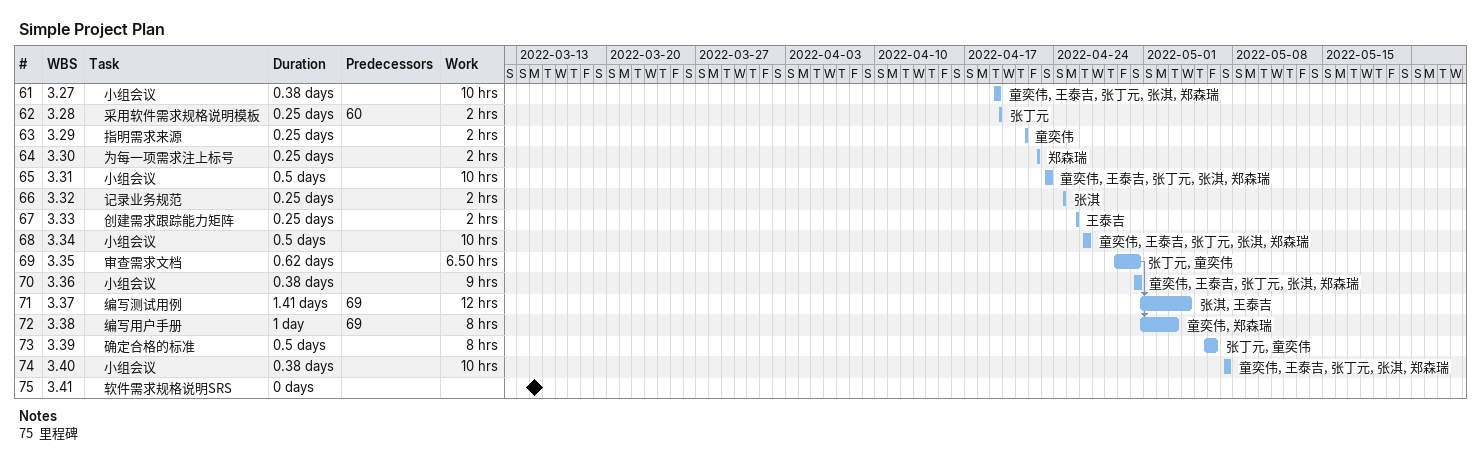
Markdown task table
Simple Project Plan

| ID | WBS | Task | Duration | Start | Finish | Predecessors | Resources | Work (h) |
|---|---|---|---|---|---|---|---|---|
| 61 | 3.27 | 小组会议 | 0.38d | 2022-04-19 | 2022-04-19 |  | 童奕伟, 王泰吉, 张丁元, 张淇, 郑森瑞 | 10 |
| 62 | 3.28 | 采用软件需求规格说明模板 | 0.25d | 2022-04-19 | 2022-04-19 | 60 | 张丁元 | 2 |
| 63 | 3.29 | 指明需求来源 | 0.25d | 2022-04-21 | 2022-04-21 |  | 童奕伟 | 2 |
| 64 | 3.30 | 为每一项需求注上标号 | 0.25d | 2022-04-22 | 2022-04-22 |  | 郑森瑞 | 2 |
| 65 | 3.31 | 小组会议 | 0.5d | 2022-04-23 | 2022-04-23 |  | 童奕伟, 王泰吉, 张丁元, 张淇, 郑森瑞 | 10 |
| 66 | 3.32 | 记录业务规范 | 0.25d | 2022-04-24 | 2022-04-24 |  | 张淇 | 2 |
| 67 | 3.33 | 创建需求跟踪能力矩阵 | 0.25d | 2022-04-25 | 2022-04-25 |  | 王泰吉 | 2 |
| 68 | 3.34 | 小组会议 | 0.5d | 2022-04-26 | 2022-04-26 |  | 童奕伟, 王泰吉, 张丁元, 张淇, 郑森瑞 | 10 |
| 69 | 3.35 | 审查需求文档 | 0.62d | 2022-04-28 | 2022-04-30 |  | 张丁元, 童奕伟 | 6.50 |
| 70 | 3.36 | 小组会议 | 0.38d | 2022-04-30 | 2022-04-30 |  | 童奕伟, 王泰吉, 张丁元, 张淇, 郑森瑞 | 9 |
| 71 | 3.37 | 编写测试用例 | 1.41d | 2022-04-30 | 2022-05-04 | 69 | 张淇, 王泰吉 | 12 |
| 72 | 3.38 | 编写用户手册 | 1d | 2022-04-30 | 2022-05-03 | 69 | 童奕伟, 郑森瑞 | 8 |
| 73 | 3.39 | 确定合格的标准 | 0.5d | 2022-05-05 | 2022-05-06 |  | 张丁元, 童奕伟 | 8 |
| 74 | 3.40 | 小组会议 | 0.38d | 2022-05-07 | 2022-05-07 |  | 童奕伟, 王泰吉, 张丁元, 张淇, 郑森瑞 | 10 |
| 75 | 3.41 | 软件需求规格说明SRS | 0d | 2022-03-14 | 2022-03-14 |  |  |  |

Notes
- 75: 里程碑
